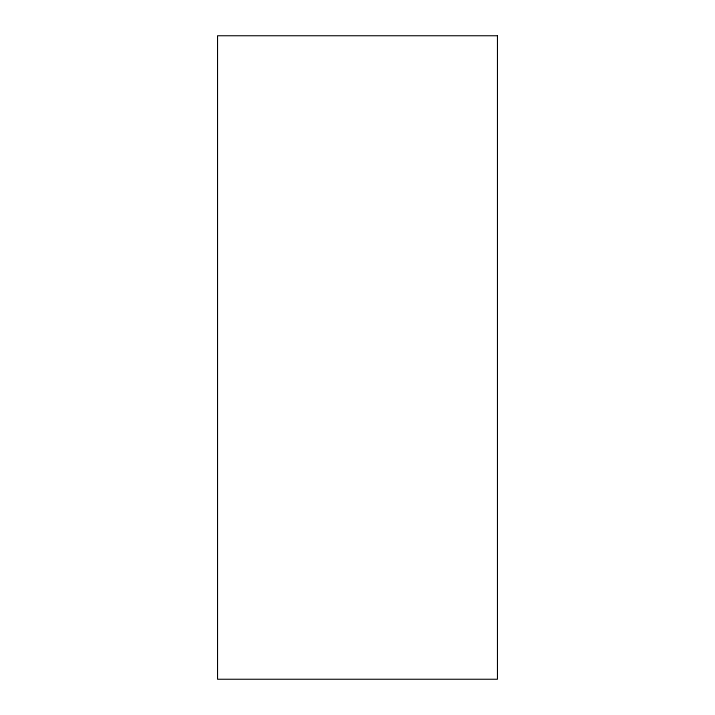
<?xml version="1.0" encoding="UTF-8"?>
<svg xmlns="http://www.w3.org/2000/svg" width="715" height="715" viewBox="0 0 715 715"><rect width="100%" height="100%" fill="white"/><g stroke="black" fill="none" stroke-linecap="round" stroke-linejoin="round"><path stroke-width="1.07" d="M497.461 35.75L217.539 35.75L217.539 679.25L497.461 679.25L497.461 35.75"/></g></svg>
